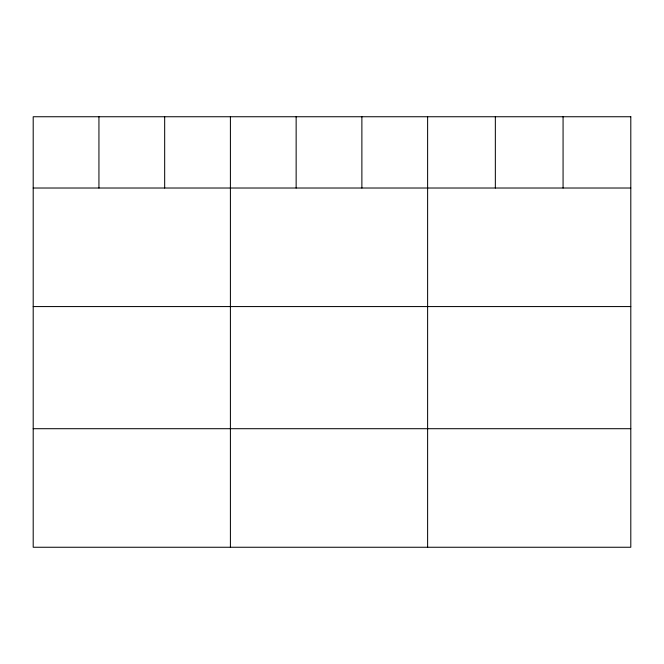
<?xml version="1.0" encoding="UTF-8"?>
<svg xmlns="http://www.w3.org/2000/svg" width="664" height="664" viewBox="0 0 664 664"><rect width="100%" height="100%" fill="white"/><g stroke="black" fill="none" stroke-linecap="round" stroke-linejoin="round"><path stroke-width="1" d="M33.2 188.02L630.8 188.02M33.2 306.569L630.8 306.569M33.2 428.703L630.8 428.703M563.072 116.748L563.072 188.02M495.344 116.748L495.344 188.02M427.616 116.748L427.616 547.252M361.88 116.748L361.88 188.02M296.144 116.748L296.144 188.02M230.408 116.748L230.408 547.252M164.672 116.748L164.672 188.02M98.936 116.748L98.936 188.02M630.8 116.748L33.2 116.748L33.2 547.252L630.8 547.252L630.8 116.748"/></g></svg>
